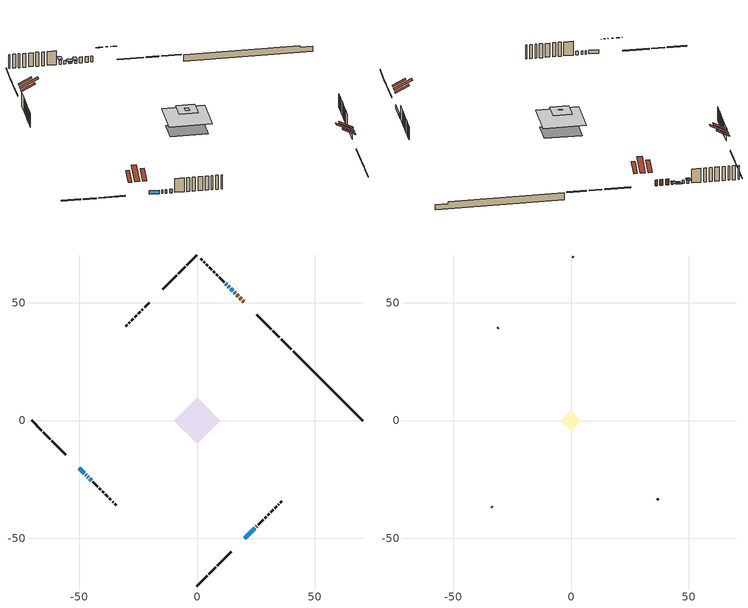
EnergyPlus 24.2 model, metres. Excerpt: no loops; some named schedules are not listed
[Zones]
conditioned space
 floor adiabatic (AdiabaticFloorConstruction): -9.79,0 0,9.79 9.79,0 0,-9.79 z3.83
 floor foundation (Slab1 construction): -7.38,1.36 -1.36,7.38 7.38,-1.36 1.36,-7.38 z-1
 wall outside (RimJoist1 construction): 0,-70.33 4.43,-65.9 / -70.33,0 -65.9,-4.43 / 0,70.33 -4.43,65.9 / 40.14,30.18 35.71,34.61 z1.39:1.69
 wall outside (RimJoist2 construction): 5.09,-65.24 7.97,-62.36 / -65.24,-5.09 -62.36,-7.97 / -5.09,65.24 -7.97,62.36 / 35.06,35.27 32.17,38.16 z1.39:1.69
 wall outside (RimJoist3 construction): 8.63,-61.7 14.66,-55.67 / -61.7,-8.63 -55.67,-14.66 / -8.63,61.7 -14.66,55.67 / 31.51,38.81 25.49,44.84 z1.39:1.69
 wall outside (AdiabaticWallConstruction 1): 19.93,50.39 19.47,50.86 / 18.81,51.51 18.15,52.17 / 17.5,52.83 16.84,53.49 z1.39:3.42
 wall outside (AdiabaticWallConstruction): 16.18,54.15 15.75,54.58 z1.39:2.31; 15.09,55.23 14.38,55.94 z1.39:1.89; 20.21,-50.12 24.63,-45.7 / -50.12,-20.21 -47.91,-22.42 / -47.25,-23.07 -47.11,-23.22 / -46.45,-23.87 -46.16,-24.17 / 25.28,-45.05 25.43,-44.9 / 13.73,56.6 13.29,57.03 / -45.51,-24.82 -44.92,-25.4 z1.39:2.61; 12.64,57.69 12.21,58.12 z1.39:2.92
 wall outside (Wall1 construction): 26.08,-44.24 28.18,-42.15 / -44.27,-26.06 -42.18,-28.15 / -20.21,50.12 -22.3,48.03 / 11.55,58.78 9.46,60.87 z1.39:6.27
 wall outside (Wall2 construction): 28.83,-41.49 29.43,-40.9 / -41.52,-28.81 -40.92,-29.41 / -22.96,47.37 -23.56,46.77 / 8.8,61.53 8.2,62.13 z1.39:6.27
 wall outside (Wall3 construction): 30.09,-40.24 30.76,-39.57 / -40.26,-30.06 -39.59,-30.73 / -24.21,46.11 -24.88,45.44 / 7.54,62.78 6.88,63.45 z1.39:6.27
 wall outside (Wall4 construction): 31.41,-38.91 32.41,-37.92 / -38.94,-31.39 -37.95,-32.38 / -25.54,44.79 -26.53,43.8 / 6.22,64.11 5.23,65.1 z1.39:6.27
 wall outside (Wall5 construction): 33.06,-37.26 33.79,-36.54 / -37.29,-33.04 -36.56,-33.76 / -27.19,43.14 -27.91,42.41 / 4.57,65.76 3.84,66.48 z1.39:6.27
 wall outside (Wall6 construction): 34.45,-35.88 34.78,-35.55 / -35.91,-34.42 -35.57,-34.76 / -28.57,41.76 -28.91,41.42 / 3.19,67.14 2.85,67.48 z1.39:6.27
 wall outside (Wall7 construction): 35.44,-34.89 36.06,-34.27 / -34.91,-35.41 -34.29,-36.04 / -29.56,40.77 -30.19,40.14 / 2.2,68.13 1.57,68.76 z1.39:6.27
 wall foundation (FoundationWall1 construction): 40.8,29.53,-1 40.8,29.53,1.39 67.37,2.95,1.39 67.37,2.95,0.76 70.33,0,0.76 70.33,0,-1
 window (WindowConstruction 7): 16.18,54.15 15.75,54.58 z1.39:2.3
 window (WindowConstruction 3): 15.09,55.23 14.39,55.94 z1.39:1.89
 window (WindowConstruction 4): 20.21,-50.12 24.63,-45.7 z1.39:2.61
 window (WindowConstruction 5): -50.12,-20.21 -47.91,-22.42 z1.39:2.61
 window (WindowConstruction 6): -47.25,-23.07 -47.11,-23.22 z1.39:2.61
 window (WindowConstruction 8): -46.45,-23.88 -46.16,-24.17 z1.39:2.61
 window (WindowConstruction 9): 25.28,-45.05 25.43,-44.9 z1.39:2.61
 window (WindowConstruction): 13.73,56.6 13.29,57.03 z1.39:2.61
 window (WindowConstruction 1): -45.5,-24.82 -44.93,-25.4 z1.39:2.61
 window (WindowConstruction 2): 12.64,57.69 12.21,58.12 z1.39:2.91
 door (Door): 19.93,50.39 19.47,50.86 z1.39:3.42
 door (Door 1): 18.81,51.52 18.15,52.17 z1.39:3.42
 door (Door 2): 17.5,52.83 16.84,53.49 z1.39:3.42
 ceiling adiabatic (AdiabaticFloorConstruction): 0,-9.79 9.79,0 0,9.79 -9.79,0 z3.83
 roof outside (Roof1 construction): 16.16,-54.17,6.27 13.13,-51.14,8.41 12.29,-51.99,8.41 15.32,-55.01,6.27; -54.17,-16.16,6.27 -51.14,-13.13,8.41 -51.99,-12.29,8.41 -55.01,-15.32,6.27; -16.16,54.17,6.27 -13.13,51.14,8.41 -12.29,51.99,8.41 -15.32,55.01,6.27; 23.98,46.35,6.27 20.96,43.32,8.41 21.8,42.47,8.41 24.83,45.5,6.27
 roof outside (Roof3 construction): 19.55,-50.78,6.27 16.35,-47.58,8.53 15.46,-48.47,8.53 18.66,-51.67,6.27; -50.78,-19.55,6.27 -47.58,-16.35,8.53 -48.47,-15.46,8.53 -51.67,-18.66,6.27; -19.55,50.78,6.27 -16.35,47.58,8.53 -15.46,48.47,8.53 -18.66,51.67,6.27; 20.59,49.74,6.27 17.39,46.54,8.53 18.29,45.64,8.53 21.49,48.84,6.27
attic - vented
 floor to conditioned space (Floor1 construction Reversed): -1.05,0 0,1.05 1.05,0 0,-1.05 z6.27
 floor to conditioned space (Floor2 construction Reversed): -4.35,0 0,4.35 4.35,0 0,-4.35 z6.27
 wall outside (Wall8 construction): 36.72,-33.61 36.98,-33.35 / -33.63,-36.69 -33.38,-36.95 / -30.84,39.48 -31.1,39.23 / 0.91,69.41 0.66,69.67 z1.39:6.27
 roof outside (Roof2 construction): 18,-52.33,6.27 13.77,-48.09,9.26 12.59,-49.28,9.26 16.82,-53.51,6.27; -52.33,-18,6.27 -48.09,-13.77,9.26 -49.28,-12.59,9.26 -53.51,-16.82,6.27; -18,52.33,6.27 -13.77,48.09,9.26 -12.59,49.28,9.26 -16.82,53.51,6.27; 22.14,48.19,6.27 17.91,43.95,9.26 19.09,42.77,9.26 23.33,47,6.27
shading: 15.54,54.79 16.39,53.94 17.69,55.23 16.83,56.08 z2.6; 14.17,56.15 15.3,55.02 16.6,56.32 15.47,57.45 z2.19; 11.99,58.33 12.85,57.48 14.14,58.77 13.29,59.63 z3.21
[Building]
Building 1: Terrain=Suburbs
[Site:Location]
St Jovite_QC: Latitude {deg}=46.08; Longitude {deg}=-74.56; Time Zone {hr}=-5; Elevation {m}=239; Keep Site Location Information=Yes
[Site:GroundTemperature:Shallow]
-1.01822, -3.33344, -3.51885, -2.42016, 1.99046, 6.38054, 10.1865, 12.5975, 12.8023, 10.8414, 7.13247, 2.87707
[Site:WaterMainsTemperature]
Calculation Method=Schedule; Temperature Schedule=mains temperature schedule
[Material] Roughness=Rough; Thermal Absorptance=0.9
Name | Thickness {m} | Conductivity {W/m-K} | Density {kg/m3} | Specific Heat {J/kg-K} | Solar Absorptance | Visible Absorptance
asphalt or fiberglass shingles | 0.00635 | 0.162714 | 1121.4 | 1465.45 | 0.84 | 0.84
ceiling loosefill ins | 0.254 | 0.0480833 | 16.02 | 1046.75 | 0.7 | 0.7
ceiling stud and cavity | 0.1397 | 0.22603 | 65.682 | 1177.47 | 0.7 | 0.7
ceiling stud and cavity 1 | 0.1397 | 0.122434 | 65.682 | 1177.47 | 0.7 | 0.7
concrete 4.0 in. | 0.1016 | 1.803125 | 2242.8 | 837.4 | 0.7 | 0.7
concrete 8.0 in. | 0.2032 | 1.803125 | 2242.8 | 837.4 | 0.7 | 0.7
door material | 0.04445 | 0.053851 | 512.64 | 1214.23 | 0.7 | 0.7
exterior vertical ins | 0.0136726 | 0.029427 | 32.04 | 1214.23 | 0.7 | 0.7
floor covering | 0.0127 | 0.0433444 | 54.468 | 1339.84 | 0.6 | 0.6
floor rigid ins; wall rigid ins 1 | 0.512978 | 0.029427 | 32.04 | 1214.23 | 0.7 | 0.7
floor stud and cavity | 0.1397 | 1.75129 | 37.0049 | 1207.88 | 0.7 | 0.7
furniture material conditioned space 1 | 0.1524 | 0.115458 | 640.8 | 1214.23 | 0.6 | 0.6
gypsum board | 0.0127 | 0.160291 | 801 | 837.4 | 0.6 | 0.6
gypsum board 1 | 0.0127 | 0.160291 | 801 | 837.4 | 0.7 | 0.7
osb sheathing 0.5 in. | 0.0127 | 0.115458 | 512.64 | 1214.23 | 0.7 | 0.7
osb sheathing 0.75 in. | 0.01905 | 0.115458 | 512.64 | 1214.23 | 0.7 | 0.7
osb sheathing 2.0 in. | 0.0508 | 0.115458 | 512.64 | 1214.23 | 0.7 | 0.7
rim joist rigid ins; wall rigid ins | 0.051816 | 0.029427 | 32.04 | 1214.23 | 0.7 | 0.7
rim joist rigid ins 1; roof rigid ins | 0.103632 | 0.029427 | 32.04 | 1214.23 | 0.7 | 0.7
rim joist stud and cavity | 0.0508 | 0.0380316 | 125.044 | 1163.47 | 0.6 | 0.6
rim joist stud and cavity 1 | 0.0508 | 0.0707837 | 125.044 | 1163.47 | 0.6 | 0.6
roof stud and cavity | 0.2032 | 0.328661 | 78.34581 | 1123.46 | 0.7 | 0.7
roof stud and cavity 1 | 0.2032 | 0.465095 | 78.34581 | 1123.46 | 0.7 | 0.7
wall stud and cavity | 0.1397 | 0.18451 | 139.0536 | 1170.24 | 0.7 | 0.7
wall stud and cavity 1 | 0.1397 | 0.198846 | 139.0536 | 1170.24 | 0.7 | 0.7
wall stud and cavity 2 | 0.1397 | 0.0870893 | 139.0536 | 1170.24 | 0.7 | 0.7
wall stud and cavity 3 | 0.1397 | 0.217369 | 139.0536 | 1170.24 | 0.7 | 0.7
wall stud and cavity 4 | 0.1397 | 0.212707 | 139.0536 | 1170.24 | 0.7 | 0.7
wall stud and cavity 5 | 0.1397 | 0.258437 | 139.0536 | 1170.24 | 0.7 | 0.7
wall stud and cavity 6 | 0.1397 | 0.0918269 | 139.0536 | 1170.24 | 0.7 | 0.7
wall stud and cavity 7 | 0.0889 | 6.1454 | 50.32683 | 1063.81 | 0.6 | 0.6
wall stud and cavity 8 | 0.0889 | 0.380278 | 52.3479 | 1209.89 | 0.7 | 0.7
wall stud and cavity 9 | 0.0889 | 0.391764 | 83.0341 | 1211.67 | 0.7 | 0.7
wood siding | 0.0254 | 0.102417 | 544.68 | 1172.36 | 0 | 0
wood siding 1 | 0.00254 | 0.102417 | 544.68 | 1172.36 | 0 | 0
wood siding 2; wood siding 3; wood siding 4 | 0.0254 | 0.102417 | 544.68 | 1172.36 | 0.7 | 0.7
[WindowMaterial:SimpleGlazingSystem]
Name | U-Factor {W/m2-K} | Solar Heat Gain Coefficient
WindowMaterial | 3.03546 | 0.41
WindowMaterial 1 | 4.0064 | 0.67
WindowMaterial 2 | 2.92644 | 0.64
WindowMaterial 3 | 3.026374 | 0.54
WindowMaterial 4 | 4.20853 | 0.66
WindowMaterial 5 | 3.09508 | 0.34
[Construction]
AdiabaticFloorConstruction: floor stud and cavity, floor rigid ins, osb sheathing 0.75 in., floor covering
AdiabaticWallConstruction: wood siding 3, wall rigid ins 1, wall stud and cavity 8, gypsum board
AdiabaticWallConstruction 1: wood siding 4, wall rigid ins 1, wall stud and cavity 8, gypsum board
Door; Door 1; Door 2: door material
Floor1 construction Reversed: gypsum board, ceiling stud and cavity, ceiling loosefill ins
Floor2 construction Reversed: gypsum board, ceiling stud and cavity 1, ceiling loosefill ins
FoundationWall1 construction: concrete 8.0 in., gypsum board 1
furniture construction conditioned space 1: furniture material conditioned space 1
PartitionWallConstruction: gypsum board, wall stud and cavity 9, gypsum board
RimJoist1 construction; RimJoist3 construction: wood siding 2, rim joist rigid ins, osb sheathing 2.0 in., rim joist stud and cavity
RimJoist2 construction: wood siding 2, rim joist rigid ins 1, osb sheathing 2.0 in., rim joist stud and cavity 1
Roof1 construction: asphalt or fiberglass shingles, roof rigid ins, osb sheathing 0.75 in., roof stud and cavity, gypsum board
Roof2 construction: asphalt or fiberglass shingles
Roof3 construction: asphalt or fiberglass shingles, roof rigid ins, osb sheathing 0.75 in., roof stud and cavity 1, gypsum board
Slab1 construction: concrete 4.0 in.
Wall1 construction: wood siding, wall rigid ins, osb sheathing 0.5 in., wall stud and cavity, gypsum board
Wall2 construction: wood siding, wall rigid ins, osb sheathing 0.5 in., wall stud and cavity 1, gypsum board
Wall3 construction: wood siding, wall rigid ins, osb sheathing 0.5 in., wall stud and cavity 2, gypsum board
Wall4 construction: wood siding, wall rigid ins, osb sheathing 0.5 in., wall stud and cavity 3, gypsum board
Wall5 construction: wood siding, wall rigid ins, osb sheathing 0.5 in., wall stud and cavity 4, gypsum board
Wall6 construction: wood siding, wall rigid ins, osb sheathing 0.5 in., wall stud and cavity 5, gypsum board
Wall7 construction: wood siding, wall rigid ins, osb sheathing 0.5 in., wall stud and cavity 6, gypsum board
Wall8 construction: wood siding 1, wall stud and cavity 7
WindowConstruction; WindowConstruction 1; WindowConstruction 3: WindowMaterial
WindowConstruction 2: WindowMaterial 1
WindowConstruction 4; WindowConstruction 5: WindowMaterial 2
WindowConstruction 6: WindowMaterial 3
WindowConstruction 7: WindowMaterial 4
WindowConstruction 8; WindowConstruction 9: WindowMaterial 5
[Zone] Multiplier=1; Part of Total Floor Area=Yes
Name | Volume {m3}
attic - vented | 18.8986
conditioned space | 742.4
[Space]
Name | Zone | Volume {m3}
attic - vented 1 | attic - vented | 18.8986
conditioned space 1 | conditioned space | 742.4
[ZoneInfiltration:EffectiveLeakageArea]
infil attic - vented 1: Zone or Space=attic - vented 1; Schedule=Always On Discrete; Effective Air Leakage Area {cm2}=1814.04; Stack Coefficient=0.000547248; Wind Coefficient=1.58056e-05
[ZoneMixing]
whole house fan mix: Zone or Space=attic - vented; Schedule=Always On Continuous; Design Flow Rate Calculation Method=Flow/Zone; Design Flow Rate {m3/s}=0; Source Zone or Space=conditioned space
[SurfaceProperty:ExposedFoundationPerimeter]
Slab1: Exposed Perimeter Calculation Method=TotalExposedPerimeter; Total Exposed Perimeter {m}=41.758
[InternalMass] Zone or ZoneList=conditioned space; Space or SpaceList=conditioned space 1
Name | Construction | Surface Area {m2}
furniture mass conditioned space 1 | furniture construction conditioned space 1 | 118.8
partition wall mass | PartitionWallConstruction | 297
[Lights]
interior lighting: Zone or ZoneList or Space or SpaceList=conditioned space 1; Schedule=interior lighting schedule; Design Level Calculation Method=LightingLevel; Lighting Level {W}=343.2; Return Air Fraction=0; Fraction Radiant=0.6; Fraction Visible=0.2; Fraction Replaceable=1
[People]
occupants: Zone or ZoneList or Space or SpaceList=conditioned space 1; Number of People Schedule=occupants schedule; Number of People Calculation Method=People; Number of People=3; Fraction Radiant=0.314171; Sensible Heat Fraction=0.56303; Activity Level Schedule=occupants activity schedule; Carbon Dioxide Generation Rate {m3/s-W}=0; Enable ASHRAE 55 Comfort Warnings=No; Mean Radiant Temperature Calculation Type=EnclosureAveraged
[ElectricEquipment] Zone or ZoneList or Space or SpaceList=conditioned space 1; Design Level Calculation Method=EquipmentLevel
Name | Schedule | Design Level {W} | Fraction Latent | Fraction Radiant | Fraction Lost
clothes dryer | clothes dryer schedule | 140.772 | 0.015 | 0.081 | 0.85
clothes washer | clothes washer schedule | 32.1985 | 0.03 | 0.162 | 0.7
cooking range | cooking range schedule | 215.147 | 0.08 | 0.432 | 0.2
dishwasher | dishwasher schedule | 66.8632 | 0.3 | 0.18 | 0.4
fridge | fridge schedule | 72.9452 | 0 | 0.6 | 0
mech vent house fan | mech vent house fan schedule | 310 | 0 | 0 | 1
mech vent house fan cfis | mech vent house fan cfis schedule | 0 | 0 | 0 | 0
misc plug loads | misc plug loads schedule | 494.7 | 0.045 | 0.513 | 0.1
whole house fan | Always On Discrete | 0 | 0 | 0 | 1
[OtherEquipment] Zone or ZoneList or Space or SpaceList=conditioned space 1; Design Level Calculation Method=EquipmentLevel
Name | Fuel Type | Schedule | Design Level {W} | Fraction Latent | Fraction Radiant | Fraction Lost
clothes dryer 1 | Electricity | clothes dryer schedule | 0 | 0.015 | 0.081 | 0.85
cooking range 1 | Electricity | cooking range schedule | 0 | 0.08 | 0.432 | 0.2
general water use latent | None | general water use schedule | 62.594 | 1 | 0 | 0
general water use sensible | None | general water use schedule | -61.6891 | 0 | 0.6 | 0
mech vent house fan latent load | None | Always On Discrete | 0 | 1 | 0 | 0
mech vent house fan sensible load | None | Always On Discrete | 0 | 0 | 0 | 0
water heater energy adjustment1 | Electricity | Always On Discrete | 0.01 | 0 | 0 | 1
[ZoneInfiltration:DesignFlowRate] Zone or ZoneList or Space or SpaceList=conditioned space 1; Schedule=Always On Discrete; Design Flow Rate Calculation Method=Flow/Zone; Design Flow Rate {m3/s}=0
infil flow; natural vent flow; whole house fan flow
[Foundation:Kiva]
Foundation Kiva 1: Initial Indoor Air Temperature {C}=21; Wall Height Above Grade {m}=1.39001; Wall Depth Below Slab {m}=0.2032; Custom Block Material Name 1=exterior vertical ins; Custom Block Depth 1 {m}=2.39; Custom Block X Position 1 {m}=0.2159; Custom Block Z Position 1 {m}=0
[Foundation:Kiva:Settings]
Soil Conductivity {W/m-K}=0.849921; Soil Density {kg/m3}=1842.3; Soil Specific Heat {J/kg-K}=418.7; Ground Solar Absorptivity=0.9; Ground Thermal Absorptivity=0.9; Ground Surface Roughness {m}=0.03; Far-Field Width {m}=40; Deep-Ground Boundary Condition=ZeroFlux; Deep-Ground Depth {m}=40; Minimum Cell Dimension {m}=0.2; Maximum Cell Growth Coefficient=3; Simulation Timestep=Timestep
[Exterior:Lights]
exterior lighting: Schedule=exterior lighting schedule; Design Level {W}=75.6
[Schedule:Constant]
Name | Hourly Value
Always On Continuous; mech vent house fan schedule; mech vent house fan cfis schedule; Always On Discrete | 1
occupants activity schedule | 117.228
fridge schedule | 0
[Schedule:Week:Daily]
interior lighting schedule Week Rule - Jan1-Jan27: interior lighting schedule day, interior lighting schedule day, interior lighting schedule day, interior lighting schedule day, interior lighting schedule day, interior lighting schedule day, interior lighting schedule day, interior lighting schedule default day, interior lighting schedule default day, interior lighting schedule default day, interior lighting schedule default day, interior lighting schedule default day
interior lighting schedule Week Rule - Jan28-Feb3: interior lighting schedule day, interior lighting schedule day, interior lighting schedule day, interior lighting schedule day, interior lighting schedule day 1, interior lighting schedule day 1, interior lighting schedule day 1, interior lighting schedule default day, interior lighting schedule default day, interior lighting schedule default day, interior lighting schedule default day, interior lighting schedule default day
interior lighting schedule Week Rule - Feb4-Feb24: interior lighting schedule day 1, interior lighting schedule day 1, interior lighting schedule day 1, interior lighting schedule day 1, interior lighting schedule day 1, interior lighting schedule day 1, interior lighting schedule day 1, interior lighting schedule default day, interior lighting schedule default day, interior lighting schedule default day, interior lighting schedule default day, interior lighting schedule default day
interior lighting schedule Week Rule - Feb25-Mar3: interior lighting schedule day 1, interior lighting schedule day 1, interior lighting schedule day 1, interior lighting schedule day 1, interior lighting schedule day 2, interior lighting schedule day 2, interior lighting schedule day 2, interior lighting schedule default day, interior lighting schedule default day, interior lighting schedule default day, interior lighting schedule default day, interior lighting schedule default day
interior lighting schedule Week Rule - Mar4-Mar31: interior lighting schedule day 2, interior lighting schedule day 2, interior lighting schedule day 2, interior lighting schedule day 2, interior lighting schedule day 2, interior lighting schedule day 2, interior lighting schedule day 2, interior lighting schedule default day, interior lighting schedule default day, interior lighting schedule default day, interior lighting schedule default day, interior lighting schedule default day
interior lighting schedule Week Rule - Apr1-Apr28: interior lighting schedule day 3, interior lighting schedule day 3, interior lighting schedule day 3, interior lighting schedule day 3, interior lighting schedule day 3, interior lighting schedule day 3, interior lighting schedule day 3, interior lighting schedule default day, interior lighting schedule default day, interior lighting schedule default day, interior lighting schedule default day, interior lighting schedule default day
interior lighting schedule Week Rule - Apr29-May5: interior lighting schedule day 3, interior lighting schedule day 3, interior lighting schedule day 4, interior lighting schedule day 4, interior lighting schedule day 4, interior lighting schedule day 4, interior lighting schedule day 4, interior lighting schedule default day, interior lighting schedule default day, interior lighting schedule default day, interior lighting schedule default day, interior lighting schedule default day
interior lighting schedule Week Rule - May6-May26: interior lighting schedule day 4, interior lighting schedule day 4, interior lighting schedule day 4, interior lighting schedule day 4, interior lighting schedule day 4, interior lighting schedule day 4, interior lighting schedule day 4, interior lighting schedule default day, interior lighting schedule default day, interior lighting schedule default day, interior lighting schedule default day, interior lighting schedule default day
interior lighting schedule Week Rule - May27-Jun2: interior lighting schedule day 4, interior lighting schedule day 4, interior lighting schedule day 4, interior lighting schedule day 4, interior lighting schedule day 4, interior lighting schedule day 5, interior lighting schedule day 5, interior lighting schedule default day, interior lighting schedule default day, interior lighting schedule default day, interior lighting schedule default day, interior lighting schedule default day
interior lighting schedule Week Rule - Jun3-Jun30: interior lighting schedule day 5, interior lighting schedule day 5, interior lighting schedule day 5, interior lighting schedule day 5, interior lighting schedule day 5, interior lighting schedule day 5, interior lighting schedule day 5, interior lighting schedule default day, interior lighting schedule default day, interior lighting schedule default day, interior lighting schedule default day, interior lighting schedule default day
interior lighting schedule Week Rule - Jul1-Jul28: interior lighting schedule day 6, interior lighting schedule day 6, interior lighting schedule day 6, interior lighting schedule day 6, interior lighting schedule day 6, interior lighting schedule day 6, interior lighting schedule day 6, interior lighting schedule default day, interior lighting schedule default day, interior lighting schedule default day, interior lighting schedule default day, interior lighting schedule default day
interior lighting schedule Week Rule - Jul29-Aug4: interior lighting schedule day 6, interior lighting schedule day 6, interior lighting schedule day 6, interior lighting schedule day 7, interior lighting schedule day 7, interior lighting schedule day 7, interior lighting schedule day 7, interior lighting schedule default day, interior lighting schedule default day, interior lighting schedule default day, interior lighting schedule default day, interior lighting schedule default day
interior lighting schedule Week Rule - Aug5-Aug25: interior lighting schedule day 7, interior lighting schedule day 7, interior lighting schedule day 7, interior lighting schedule day 7, interior lighting schedule day 7, interior lighting schedule day 7, interior lighting schedule day 7, interior lighting schedule default day, interior lighting schedule default day, interior lighting schedule default day, interior lighting schedule default day, interior lighting schedule default day
interior lighting schedule Week Rule - Aug26-Sep1: interior lighting schedule day 7, interior lighting schedule day 7, interior lighting schedule day 7, interior lighting schedule day 7, interior lighting schedule day 7, interior lighting schedule day 7, interior lighting schedule day 8, interior lighting schedule default day, interior lighting schedule default day, interior lighting schedule default day, interior lighting schedule default day, interior lighting schedule default day
interior lighting schedule Week Rule - Sep2-Sep29: interior lighting schedule day 8, interior lighting schedule day 8, interior lighting schedule day 8, interior lighting schedule day 8, interior lighting schedule day 8, interior lighting schedule day 8, interior lighting schedule day 8, interior lighting schedule default day, interior lighting schedule default day, interior lighting schedule default day, interior lighting schedule default day, interior lighting schedule default day
interior lighting schedule Week Rule - Sep30-Oct6: interior lighting schedule day 8, interior lighting schedule day 9, interior lighting schedule day 9, interior lighting schedule day 9, interior lighting schedule day 9, interior lighting schedule day 9, interior lighting schedule day 9, interior lighting schedule default day, interior lighting schedule default day, interior lighting schedule default day, interior lighting schedule default day, interior lighting schedule default day
interior lighting schedule Week Rule - Oct7-Oct27: interior lighting schedule day 9, interior lighting schedule day 9, interior lighting schedule day 9, interior lighting schedule day 9, interior lighting schedule day 9, interior lighting schedule day 9, interior lighting schedule day 9, interior lighting schedule default day, interior lighting schedule default day, interior lighting schedule default day, interior lighting schedule default day, interior lighting schedule default day
interior lighting schedule Week Rule - Oct28-Nov3: interior lighting schedule day 9, interior lighting schedule day 9, interior lighting schedule day 9, interior lighting schedule day 9, interior lighting schedule day 10, interior lighting schedule day 10, interior lighting schedule day 10, interior lighting schedule default day, interior lighting schedule default day, interior lighting schedule default day, interior lighting schedule default day, interior lighting schedule default day
interior lighting schedule Week Rule - Nov4-Nov24: interior lighting schedule day 10, interior lighting schedule day 10, interior lighting schedule day 10, interior lighting schedule day 10, interior lighting schedule day 10, interior lighting schedule day 10, interior lighting schedule day 10, interior lighting schedule default day, interior lighting schedule default day, interior lighting schedule default day, interior lighting schedule default day, interior lighting schedule default day
interior lighting schedule Week Rule - Nov25-Dec1: interior lighting schedule day 10, interior lighting schedule day 10, interior lighting schedule day 10, interior lighting schedule day 10, interior lighting schedule day 10, interior lighting schedule day 10, interior lighting schedule day 11, interior lighting schedule default day, interior lighting schedule default day, interior lighting schedule default day, interior lighting schedule default day, interior lighting schedule default day
interior lighting schedule Week Rule - Dec2-Dec31: interior lighting schedule day 11, interior lighting schedule day 11, interior lighting schedule day 11, interior lighting schedule day 11, interior lighting schedule day 11, interior lighting schedule day 11, interior lighting schedule day 11, interior lighting schedule default day, interior lighting schedule default day, interior lighting schedule default day, interior lighting schedule default day, interior lighting schedule default day
occupants schedule Week Rule - Jan1-Dec31: occupants schedule day, occupants schedule day, occupants schedule day, occupants schedule day, occupants schedule day, occupants schedule day, occupants schedule day, occupants schedule default day, occupants schedule default day, occupants schedule default day, occupants schedule default day, occupants schedule default day
clothes dryer schedule Week Rule - Jan1-Dec31: clothes dryer schedule day, clothes dryer schedule day, clothes dryer schedule day, clothes dryer schedule day, clothes dryer schedule day, clothes dryer schedule day, clothes dryer schedule day, clothes dryer schedule default day, clothes dryer schedule default day, clothes dryer schedule default day, clothes dryer schedule default day, clothes dryer schedule default day
clothes washer schedule Week Rule - Jan1-Dec31: clothes washer schedule day, clothes washer schedule day, clothes washer schedule day, clothes washer schedule day, clothes washer schedule day, clothes washer schedule day, clothes washer schedule day, clothes washer schedule default day, clothes washer schedule default day, clothes washer schedule default day, clothes washer schedule default day, clothes washer schedule default day
cooking range schedule Week Rule - Jan1-Dec31: cooking range schedule day, cooking range schedule day, cooking range schedule day, cooking range schedule day, cooking range schedule day, cooking range schedule day, cooking range schedule day, cooking range schedule default day, cooking range schedule default day, cooking range schedule default day, cooking range schedule default day, cooking range schedule default day
dishwasher schedule Week Rule - Jan1-Dec31: dishwasher schedule day, dishwasher schedule day, dishwasher schedule day, dishwasher schedule day, dishwasher schedule day, dishwasher schedule day, dishwasher schedule day, dishwasher schedule default day, dishwasher schedule default day, dishwasher schedule default day, dishwasher schedule default day, dishwasher schedule default day
misc plug loads schedule Week Rule - Jan1-Dec31: misc plug loads schedule day, misc plug loads schedule day, misc plug loads schedule day, misc plug loads schedule day, misc plug loads schedule day, misc plug loads schedule day, misc plug loads schedule day, misc plug loads schedule default day, misc plug loads schedule default day, misc plug loads schedule default day, misc plug loads schedule default day, misc plug loads schedule default day
general water use schedule Week Rule - Jan1-Dec31: general water use schedule day, general water use schedule day, general water use schedule day, general water use schedule day, general water use schedule day, general water use schedule day, general water use schedule day, general water use schedule default day, general water use schedule default day, general water use schedule default day, general water use schedule default day, general water use schedule default day
exterior lighting schedule Week Rule - Jan1-Jan27: exterior lighting schedule day, exterior lighting schedule day, exterior lighting schedule day, exterior lighting schedule day, exterior lighting schedule day, exterior lighting schedule day, exterior lighting schedule day, exterior lighting schedule default day, exterior lighting schedule default day, exterior lighting schedule default day, exterior lighting schedule default day, exterior lighting schedule default day
exterior lighting schedule Week Rule - Jan28-Feb3: exterior lighting schedule day, exterior lighting schedule day, exterior lighting schedule day, exterior lighting schedule day, exterior lighting schedule day 1, exterior lighting schedule day 1, exterior lighting schedule day 1, exterior lighting schedule default day, exterior lighting schedule default day, exterior lighting schedule default day, exterior lighting schedule default day, exterior lighting schedule default day
exterior lighting schedule Week Rule - Feb4-Feb24: exterior lighting schedule day 1, exterior lighting schedule day 1, exterior lighting schedule day 1, exterior lighting schedule day 1, exterior lighting schedule day 1, exterior lighting schedule day 1, exterior lighting schedule day 1, exterior lighting schedule default day, exterior lighting schedule default day, exterior lighting schedule default day, exterior lighting schedule default day, exterior lighting schedule default day
exterior lighting schedule Week Rule - Feb25-Mar3: exterior lighting schedule day 1, exterior lighting schedule day 1, exterior lighting schedule day 1, exterior lighting schedule day 1, exterior lighting schedule day 2, exterior lighting schedule day 2, exterior lighting schedule day 2, exterior lighting schedule default day, exterior lighting schedule default day, exterior lighting schedule default day, exterior lighting schedule default day, exterior lighting schedule default day
exterior lighting schedule Week Rule - Mar4-Mar31: exterior lighting schedule day 2, exterior lighting schedule day 2, exterior lighting schedule day 2, exterior lighting schedule day 2, exterior lighting schedule day 2, exterior lighting schedule day 2, exterior lighting schedule day 2, exterior lighting schedule default day, exterior lighting schedule default day, exterior lighting schedule default day, exterior lighting schedule default day, exterior lighting schedule default day
exterior lighting schedule Week Rule - Apr1-Apr28: exterior lighting schedule day 3, exterior lighting schedule day 3, exterior lighting schedule day 3, exterior lighting schedule day 3, exterior lighting schedule day 3, exterior lighting schedule day 3, exterior lighting schedule day 3, exterior lighting schedule default day, exterior lighting schedule default day, exterior lighting schedule default day, exterior lighting schedule default day, exterior lighting schedule default day
exterior lighting schedule Week Rule - Apr29-May5: exterior lighting schedule day 3, exterior lighting schedule day 3, exterior lighting schedule day 4, exterior lighting schedule day 4, exterior lighting schedule day 4, exterior lighting schedule day 4, exterior lighting schedule day 4, exterior lighting schedule default day, exterior lighting schedule default day, exterior lighting schedule default day, exterior lighting schedule default day, exterior lighting schedule default day
exterior lighting schedule Week Rule - May6-May26: exterior lighting schedule day 4, exterior lighting schedule day 4, exterior lighting schedule day 4, exterior lighting schedule day 4, exterior lighting schedule day 4, exterior lighting schedule day 4, exterior lighting schedule day 4, exterior lighting schedule default day, exterior lighting schedule default day, exterior lighting schedule default day, exterior lighting schedule default day, exterior lighting schedule default day
exterior lighting schedule Week Rule - May27-Jun2: exterior lighting schedule day 4, exterior lighting schedule day 4, exterior lighting schedule day 4, exterior lighting schedule day 4, exterior lighting schedule day 4, exterior lighting schedule day 5, exterior lighting schedule day 5, exterior lighting schedule default day, exterior lighting schedule default day, exterior lighting schedule default day, exterior lighting schedule default day, exterior lighting schedule default day
exterior lighting schedule Week Rule - Jun3-Jun30: exterior lighting schedule day 5, exterior lighting schedule day 5, exterior lighting schedule day 5, exterior lighting schedule day 5, exterior lighting schedule day 5, exterior lighting schedule day 5, exterior lighting schedule day 5, exterior lighting schedule default day, exterior lighting schedule default day, exterior lighting schedule default day, exterior lighting schedule default day, exterior lighting schedule default day
exterior lighting schedule Week Rule - Jul1-Jul28: exterior lighting schedule day 6, exterior lighting schedule day 6, exterior lighting schedule day 6, exterior lighting schedule day 6, exterior lighting schedule day 6, exterior lighting schedule day 6, exterior lighting schedule day 6, exterior lighting schedule default day, exterior lighting schedule default day, exterior lighting schedule default day, exterior lighting schedule default day, exterior lighting schedule default day
exterior lighting schedule Week Rule - Jul29-Aug4: exterior lighting schedule day 6, exterior lighting schedule day 6, exterior lighting schedule day 6, exterior lighting schedule day 7, exterior lighting schedule day 7, exterior lighting schedule day 7, exterior lighting schedule day 7, exterior lighting schedule default day, exterior lighting schedule default day, exterior lighting schedule default day, exterior lighting schedule default day, exterior lighting schedule default day
exterior lighting schedule Week Rule - Aug5-Aug25: exterior lighting schedule day 7, exterior lighting schedule day 7, exterior lighting schedule day 7, exterior lighting schedule day 7, exterior lighting schedule day 7, exterior lighting schedule day 7, exterior lighting schedule day 7, exterior lighting schedule default day, exterior lighting schedule default day, exterior lighting schedule default day, exterior lighting schedule default day, exterior lighting schedule default day
[Schedule:Year]
interior lighting schedule: interior lighting schedule Week Rule - Jan1-Jan27, 1, 1, 1, 27, interior lighting schedule Week Rule - Jan28-Feb3, 1, 28, 2, 3, interior lighting schedule Week Rule - Feb4-Feb24, 2, 4, 2, 24, interior lighting schedule Week Rule - Feb25-Mar3, 2, 25, 3, 3, interior lighting schedule Week Rule - Mar4-Mar31, 3, 4, 3, 31, interior lighting schedule Week Rule - Apr1-Apr28, 4, 1, 4, 28, interior lighting schedule Week Rule - Apr29-May5, 4, 29, 5, 5, interior lighting schedule Week Rule - May6-May26, 5, 6, 5, 26, interior lighting schedule Week Rule - May27-Jun2, 5, 27, 6, 2, interior lighting schedule Week Rule - Jun3-Jun30, 6, 3, 6, 30, interior lighting schedule Week Rule - Jul1-Jul28, 7, 1, 7, 28, interior lighting schedule Week Rule - Jul29-Aug4, 7, 29, 8, 4, interior lighting schedule Week Rule - Aug5-Aug25, 8, 5, 8, 25, interior lighting schedule Week Rule - Aug26-Sep1, 8, 26, 9, 1, interior lighting schedule Week Rule - Sep2-Sep29, 9, 2, 9, 29, interior lighting schedule Week Rule - Sep30-Oct6, 9, 30, 10, 6, interior lighting schedule Week Rule - Oct7-Oct27, 10, 7, 10, 27, interior lighting schedule Week Rule - Oct28-Nov3, 10, 28, 11, 3, interior lighting schedule Week Rule - Nov4-Nov24, 11, 4, 11, 24, interior lighting schedule Week Rule - Nov25-Dec1, 11, 25, 12, 1, interior lighting schedule Week Rule - Dec2-Dec31, 12, 2, 12, 31
occupants schedule: occupants schedule Week Rule - Jan1-Dec31, 1, 1, 12, 31
clothes dryer schedule: clothes dryer schedule Week Rule - Jan1-Dec31, 1, 1, 12, 31
clothes washer schedule: clothes washer schedule Week Rule - Jan1-Dec31, 1, 1, 12, 31
cooking range schedule: cooking range schedule Week Rule - Jan1-Dec31, 1, 1, 12, 31
dishwasher schedule: dishwasher schedule Week Rule - Jan1-Dec31, 1, 1, 12, 31
misc plug loads schedule: misc plug loads schedule Week Rule - Jan1-Dec31, 1, 1, 12, 31
general water use schedule: general water use schedule Week Rule - Jan1-Dec31, 1, 1, 12, 31
exterior lighting schedule: exterior lighting schedule Week Rule - Jan1-Jan27, 1, 1, 1, 27, exterior lighting schedule Week Rule - Jan28-Feb3, 1, 28, 2, 3, exterior lighting schedule Week Rule - Feb4-Feb24, 2, 4, 2, 24, exterior lighting schedule Week Rule - Feb25-Mar3, 2, 25, 3, 3, exterior lighting schedule Week Rule - Mar4-Mar31, 3, 4, 3, 31, exterior lighting schedule Week Rule - Apr1-Apr28, 4, 1, 4, 28, exterior lighting schedule Week Rule - Apr29-May5, 4, 29, 5, 5, exterior lighting schedule Week Rule - May6-May26, 5, 6, 5, 26, exterior lighting schedule Week Rule - May27-Jun2, 5, 27, 6, 2, exterior lighting schedule Week Rule - Jun3-Jun30, 6, 3, 6, 30, exterior lighting schedule Week Rule - Jul1-Jul28, 7, 1, 7, 28, exterior lighting schedule Week Rule - Jul29-Aug4, 7, 29, 8, 4, exterior lighting schedule Week Rule - Aug5-Aug25, 8, 5, 8, 25, exterior lighting schedule Week Rule - Aug26-Sep1, 8, 26, 9, 1, exterior lighting schedule Week Rule - Sep2-Sep29, 9, 2, 9, 29, exterior lighting schedule Week Rule - Sep30-Oct6, 9, 30, 10, 6, exterior lighting schedule Week Rule - Oct7-Oct27, 10, 7, 10, 27, exterior lighting schedule Week Rule - Oct28-Nov3, 10, 28, 11, 3, exterior lighting schedule Week Rule - Nov4-Nov24, 11, 4, 11, 24, exterior lighting schedule Week Rule - Nov25-Dec1, 11, 25, 12, 1, exterior lighting schedule Week Rule - Dec2-Dec31, 12, 2, 12, 31
[Schedule:Compact]
mains temperature schedule: Through: 01/01, For: AllDays, Until: 24:00, 4.46778, Through: 01/02, For: AllDays, Until: 24:00, 4.39389, Through: 01/03, For: AllDays, Until: 24:00, 4.32111, Through: 01/04, For: AllDays, Until: 24:00, 4.24944, Through: 01/05, For: AllDays, Until: 24:00, 4.17889, Through: 01/06, For: AllDays, Until: 24:00, 4.10944, Through: 01/07, For: AllDays, Until: 24:00, 4.04111, Through: 01/08, For: AllDays, Until: 24:00, 3.97389, Through: 01/09, For: AllDays, Until: 24:00, 3.90778, Through: 01/10, For: AllDays, Until: 24:00, 3.84278, Through: 01/11, For: AllDays, Until: 24:00, 3.77889, Through: 01/12, For: AllDays, Until: 24:00, 3.71611, Through: 01/13, For: AllDays, Until: 24:00, 3.65444, Through: 01/14, For: AllDays, Until: 24:00, 3.59444, Through: 01/15, For: AllDays, Until: 24:00, 3.53556, Through: 01/16, For: AllDays, Until: 24:00, 3.47778, Through: 01/17, For: AllDays, Until: 24:00, 3.42111, Through: 01/18, For: AllDays, Until: 24:00, 3.36611, Through: 01/19, For: AllDays, Until: 24:00, 3.31222, Through: 01/20, For: AllDays, Until: 24:00, 3.26, Through: 01/21, For: AllDays, Until: 24:00, 3.20889, Through: 01/22, For: AllDays, Until: 24:00, 3.15889, Through: 01/23, For: AllDays, Until: 24:00, 3.11056, Through: 01/24, For: AllDays, Until: 24:00, 3.06389, Through: 01/25, For: AllDays, Until: 24:00, 3.01833, Through: 01/26, For: AllDays, Until: 24:00, 2.97389, Through: 01/27, For: AllDays, Until: 24:00, 2.93111, Through: 01/28, For: AllDays, Until: 24:00, 2.89, Through: 01/29, For: AllDays, Until: 24:00, 2.85, Through: 01/30, For: AllDays, Until: 24:00, 2.81167, Through: 01/31, For: AllDays, Until: 24:00, 2.775, Through: 02/01, For: AllDays, Until: 24:00, 2.73944, Through: 02/02, For: AllDays, Until: 24:00, 2.70556, Through: 02/03, For: AllDays, Until: 24:00, 2.67333, Through: 02/04, For: AllDays, Until: 24:00, 2.64222, Through: 02/05, For: AllDays, Until: 24:00, 2.61333, Through: 02/06, For: AllDays, Until: 24:00, 2.58556, Through: 02/07, For: AllDays, Until: 24:00, 2.55944, Through: 02/08, For: AllDays, Until: 24:00, 2.53444, Through: 02/09, For: AllDays, Until: 24:00, 2.51167, Through: 02/10, For: AllDays, Until: 24:00, 2.49, Through: 02/11, For: AllDays, Until: 24:00, 2.47, Through: 02/12, For: AllDays, Until: 24:00, 2.45167, Through: 02/13, For: AllDays, Until: 24:00, 2.435, Through: 02/14, For: AllDays, Until: 24:00, 2.41944, Through: 02/15, For: AllDays, Until: 24:00, 2.40611, Through: 02/16, For: AllDays, Until: 24:00, 2.39389, Through: 02/17, For: AllDays, Until: 24:00, 2.38389, Through: 02/18, For: AllDays, Until: 24:00, 2.375, Through: 02/19, For: AllDays, Until: 24:00, 2.36778, Through: 02/20, For: AllDays, Until: 24:00, 2.36222, Through: 02/21, For: AllDays, Until: 24:00, 2.35833, Through: 02/22, For: AllDays, Until: 24:00, 2.35611, Through: 02/23, For: AllDays, Until: 24:00, 2.355, Through: 02/24, For: AllDays, Until: 24:00, 2.35611, Through: 02/25, For: AllDays, Until: 24:00, 2.35889, Through: 02/26, For: AllDays, Until: 24:00, 2.36278, Through: 02/27, For: AllDays, Until: 24:00, 2.36833, Through: 02/28, For: AllDays, Until: 24:00, 2.37611, Through: 03/01, For: AllDays, Until: 24:00, 2.385, Through: 03/02, For: AllDays, Until: 24:00, 2.39556, Through: 03/03, For: AllDays, Until: 24:00, 2.40778, Through: 03/04, For: AllDays, Until: 24:00, 2.42167, Through: 03/05, For: AllDays, Until: 24:00, 2.43667, Through: 03/06, For: AllDays, Until: 24:00, 2.45389, Through: 03/07, For: AllDays, Until: 24:00, 2.47222, Through: 03/08, For: AllDays, Until: 24:00, 2.49278, Through: 03/09, For: AllDays, Until: 24:00, 2.51444, Through: 03/10, For: AllDays, Until: 24:00, 2.53778, Through: 03/11, For: AllDays, Until: 24:00, 2.56278, Through: 03/12, For: AllDays, Until: 24:00, 2.58889, Through: 03/13, For: AllDays, Until: 24:00, 2.61667, Through: 03/14, For: AllDays, Until: 24:00, 2.64667, Through: 03/15, For: AllDays, Until: 24:00, 2.67722, Through: 03/16, For: AllDays, Until: 24:00, 2.71, Through: 03/17, For: AllDays, Until: 24:00, 2.74389, Through: 03/18, For: AllDays, Until: 24:00, 2.77944, Through: 03/19, For: AllDays, Until: 24:00, 2.81667, Through: 03/20, For: AllDays, Until: 24:00, 2.855, Through: 03/21, For: AllDays, Until: 24:00, 2.895, Through: 03/22, For: AllDays, Until: 24:00, 2.93667, Through: 03/23, For: AllDays, Until: 24:00, 2.97944, Through: 03/24, For: AllDays, Until: 24:00, 3.02389, Through: 03/25, For: AllDays, Until: 24:00, 3.06944, Through: 03/26, For: AllDays, Until: 24:00, 3.11667, Through: 03/27, For: AllDays, Until: 24:00, 3.16556, Through: 03/28, For: AllDays, Until: 24:00, 3.21556, Through: 03/29, For: AllDays, Until: 24:00, 3.26667, Through: 03/30, For: AllDays, Until: 24:00, 3.31944, Through: 03/31, For: AllDays, Until: 24:00, 3.37333, Through: 04/01, For: AllDays, Until: 24:00, 3.42833, Through: 04/02, For: AllDays, Until: 24:00, 3.485, Through: 04/03, For: AllDays, Until: 24:00, 3.54278, Through: 04/04, For: AllDays, Until: 24:00, 3.60222, Through: 04/05, For: AllDays, Until: 24:00, 3.66222, Through: 04/06, For: AllDays, Until: 24:00, 3.72389, Through: 04/07, For: AllDays, Until: 24:00, 3.78667, Through: 04/08, For: AllDays, Until: 24:00, 3.85111, Through: 04/09, For: AllDays, Until: 24:00, 3.91611, Through: 04/10, For: AllDays, Until: 24:00, 3.98222, Through: 04/11, For: AllDays, Until: 24:00, 4.05, Through: 04/12, For: AllDays, Until: 24:00, 4.11833, Through: 04/13, For: AllDays, Until: 24:00, 4.18833, Through: 04/14, For: AllDays, Until: 24:00, 4.25889, Through: 04/15, For: AllDays, Until: 24:00, 4.33056, Through: 04/16, For: AllDays, Until: 24:00, 4.40333, Through: 04/17, For: AllDays, Until: 24:00, 4.47722, Through: 04/18, For: AllDays, Until: 24:00, 4.55222, Through: 04/19, For: AllDays, Until: 24:00, 4.62833, Through: 04/20, For: AllDays, Until: 24:00, 4.705, Through: 04/21, For: AllDays, Until: 24:00, 4.78222, Through: 04/22, For: AllDays, Until: 24:00, 4.86111, Through: 04/23, For: AllDays, Until: 24:00, 4.94056, Through: 04/24, For: AllDays, Until: 24:00, 5.02056, Through: 04/25, For: AllDays, Until: 24:00, 5.10167, Through: 04/26, For: AllDays, Until: 24:00, 5.18389, Through: 04/27, For: AllDays, Until: 24:00, 5.26667, Through: 04/28, For: AllDays, Until: 24:00, 5.35, Through: 04/29, For: AllDays, Until: 24:00, 5.43444, Through: 04/30, For: AllDays, Until: 24:00, 5.51889, Through: 05/01, For: AllDays, Until: 24:00, 5.60444, Through: 05/02, For: AllDays, Until: 24:00, 5.69111, Through: 05/03, For: AllDays, Until: 24:00, 5.77778, Through: 05/04, For: AllDays, Until: 24:00, 5.865, Through: 05/05, For: AllDays, Until: 24:00, 5.95333, Through: 05/06, For: AllDays, Until: 24:00, 6.04167, Through: 05/07, For: AllDays, Until: 24:00, 6.13111, Through: 05/08, For: AllDays, Until: 24:00, 6.22056, Through: 05/09, For: AllDays, Until: 24:00, 6.31056, Through: 05/10, For: AllDays, Until: 24:00, 6.40111, Through: 05/11, For: AllDays, Until: 24:00, 6.49222, Through: 05/12, For: AllDays, Until: 24:00, 6.58333, Through: 05/13, For: AllDays, Until: 24:00, 6.675, Through: 05/14, For: AllDays, Until: 24:00, 6.76722, Through: 05/15, For: AllDays, Until: 24:00, 6.85944, Through: 05/16, For: AllDays, Until: 24:00, 6.95222, Through: 05/17, For: AllDays, Until: 24:00, 7.045, Through: 05/18, For: AllDays, Until: 24:00, 7.13833, Through: 05/19, For: AllDays, Until: 24:00, 7.23111, Through: 05/20, For: AllDays, Until: 24:00, 7.325, Through: 05/21, For: AllDays, Until: 24:00, 7.41833, Through: 05/22, For: AllDays, Until: 24:00, 7.51222, Through: 05/23, For: AllDays, Until: 24:00, 7.60611, Through: 05/24, For: AllDays, Until: 24:00, 7.7, Through: 05/25, For: AllDays, Until: 24:00, 7.79389, Through: 05/26, For: AllDays, Until: 24:00, 7.88778, Through: 05/27, For: AllDays, Until: 24:00, 7.98167, Through: 05/28, For: AllDays, Until: 24:00, 8.07556, Through: 05/29, For: AllDays, Until: 24:00, 8.16944, Through: 05/30, For: AllDays, Until: 24:00, 8.26333, Through: 05/31, For: AllDays, Until: 24:00, 8.35667, Through: 06/01, For: AllDays, Until: 24:00, 8.45, Through: 06/02, For: AllDays, Until: 24:00, 8.54333, Through: 06/03, For: AllDays, Until: 24:00, 8.63611, Through: 06/04, For: AllDays, Until: 24:00, 8.72889, Through: 06/05, For: AllDays, Until: 24:00, 8.82167, Through: 06/06, For: AllDays, Until: 24:00, 8.91333, Through: 06/07, For: AllDays, Until: 24:00, 9.00556, Through: 06/08, For: AllDays, Until: 24:00, 9.09667, Through: 06/09, For: AllDays, Until: 24:00, 9.18778, Through: 06/10, For: AllDays, Until: 24:00, 9.27889, Through: 06/11, For: AllDays, Until: 24:00, 9.36889, Through: 06/12, For: AllDays, Until: 24:00, 9.45889, Through: 06/13, For: AllDays, Until: 24:00, 9.54833, Through: 06/14, For: AllDays, Until: 24:00, 9.63667, Through: 06/15, For: AllDays, Until: 24:00, 9.725, Through: 06/16, For: AllDays, Until: 24:00, 9.81278, Through: 06/17, For: AllDays, Until: 24:00, 9.9, Through: 06/18, For: AllDays, Until: 24:00, 9.98667, Through: 06/19, For: AllDays, Until: 24:00, 10.0722, Through: 06/20, For: AllDays, Until: 24:00, 10.1578, Through: 06/21, For: AllDays, Until: 24:00, 10.2422, Through: 06/22, For: AllDays, Until: 24:00, 10.3256, Through: 06/23, For: AllDays, Until: 24:00, 10.4089, Through: 06/24, For: AllDays, Until: 24:00, 10.4911, Through: 06/25, For: AllDays, Until: 24:00, 10.5728, Through: 06/26, For: AllDays, Until: 24:00, 10.6533, Through: 06/27, For: AllDays, Until: 24:00, 10.7328, Through: 06/28, For: AllDays, Until: 24:00, 10.8122, Through: 06/29, For: AllDays, Until: 24:00, 10.89, Through: 06/30, For: AllDays, Until: 24:00, 10.9672, Through: 07/01, For: AllDays, Until: 24:00, 11.0433, Through: 07/02, For: AllDays, Until: 24:00, 11.1183, Through: 07/03, For: AllDays, Until: 24:00, 11.1928, Through: 07/04, For: AllDays, Until: 24:00, 11.2661, Through: 07/05, For: AllDays, Until: 24:00, 11.3383, Through: 07/06, For: AllDays, Until: 24:00, 11.4094, Through: 07/07, For: AllDays, Until: 24:00, 11.48, Through: 07/08, For: AllDays, Until: 24:00, 11.5489, Through: 07/09, For: AllDays, Until: 24:00, 11.6167, Through: 07/10, For: AllDays, Until: 24:00, 11.6833, Through: 07/11, For: AllDays, Until: 24:00, 11.7494, Through: 07/12, For: AllDays, Until: 24:00, 11.8139, Through: 07/13, For: AllDays, Until: 24:00, 11.8772, Through: 07/14, For: AllDays, Until: 24:00, 11.9394, Through: 07/15, For: AllDays, Until: 24:00, 12, Through: 07/16, For: AllDays, Until: 24:00, 12.06, Through: 07/17, For: AllDays, Until: 24:00, 12.1183, Through: 07/18, For: AllDays, Until: 24:00, 12.1756, Through: 07/19, For: AllDays, Until: 24:00, 12.2311, Through: 07/20, For: AllDays, Until: 24:00, 12.2856, Through: 07/21, For: AllDays, Until: 24:00, 12.3389, Through: 07/22, For: AllDays, Until: 24:00, 12.3906, Through: 07/23, For: AllDays, Until: 24:00, 12.4411, Through: 07/24, For: AllDays, Until: 24:00, 12.4906, Through: 07/25, For: AllDays, Until: 24:00, 12.5383, Through: 07/26, For: AllDays, Until: 24:00, 12.5844, Through: 07/27, For: AllDays, Until: 24:00, 12.6294, Through: 07/28, For: AllDays, Until: 24:00, 12.6728, Through: 07/29, For: AllDays, Until: 24:00, 12.715, Through: 07/30, For: AllDays, Until: 24:00, 12.7556, Through: 07/31, For: AllDays, Until: 24:00, 12.795, Through: 08/01, For: AllDays, Until: 24:00, 12.8328, Through: 08/02, For: AllDays, Until: 24:00, 12.8689, Through: 08/03, For: AllDays, Until: 24:00, 12.9033, Through: 08/04, For: AllDays, Until: 24:00, 12.9367, Through: 08/05, For: AllDays, Until: 24:00, 12.9683, Through: 08/06, For: AllDays, Until: 24:00, 12.9983, Through: 08/07, For: AllDays, Until: 24:00, 13.0272, Through: 08/08, For: AllDays, Until: 24:00, 13.0544, Through: 08/09, For: AllDays, Until: 24:00, 13.08, Through: 08/10, For: AllDays, Until: 24:00, 13.1039, Through: 08/11, For: AllDays, Until: 24:00, 13.1261, Through: 08/12, For: AllDays, Until: 24:00, 13.1467, Through: 08/13, For: AllDays, Until: 24:00, 13.1661, Through: 08/14, For: AllDays, Until: 24:00, 13.1839, Through: 08/15, For: AllDays, Until: 24:00, 13.2, Through: 08/16, For: AllDays, Until: 24:00, 13.2144, Through: 08/17, For: AllDays, Until: 24:00, 13.2272, Through: 08/18, For: AllDays, Until: 24:00, 13.2383, Through: 08/19, For: AllDays, Until: 24:00, 13.2483, Through: 08/20, For: AllDays, Until: 24:00, 13.2561, Through: 08/21, For: AllDays, Until: 24:00, 13.2628, Through: 08/22, For: AllDays, Until: 24:00, 13.2678, Through: 08/23, For: AllDays, Until: 24:00, 13.2706, Through: 08/24, For: AllDays, Until: 24:00, 13.2722, Through: 08/25, For: AllDays, Until: 24:00, 13.2722, Through: 08/26, For: AllDays, Until: 24:00, 13.2706, Through: 08/27, For: AllDays, Until: 24:00, 13.2672, Through: 08/28, For: AllDays, Until: 24:00, 13.2628, Through: 08/29, For: AllDays, Until: 24:00, 13.2561, Through: 08/30, For: AllDays, Until: 24:00, 13.2478, Through: 08/31, For: AllDays, Until: 24:00, 13.2383, Through: 09/01, For: AllDays, Until: 24:00, 13.2272, Through: 09/02, For: AllDays, Until: 24:00, 13.2139, Through: 09/03, For: AllDays, Until: 24:00, 13.1994, Through: 09/04, For: AllDays, Until: 24:00, 13.1833, Through: 09/05, For: AllDays, Until: 24:00, 13.1661, Through: 09/06, For: AllDays, Until: 24:00, 13.1467, Through: 09/07, For: AllDays, Until: 24:00, 13.1256, Through: 09/08, For: AllDays, Until: 24:00, 13.1033, Through: 09/09, For: AllDays, Until: 24:00, 13.0794, Through: 09/10, For: AllDays, Until: 24:00, 13.0539, Through: 09/11, For: AllDays, Until: 24:00, 13.0267, Through: 09/12, For: AllDays, Until: 24:00, 12.9978, Through: 09/13, For: AllDays, Until: 24:00, 12.9678, Through: 09/14, For: AllDays, Until: 24:00, 12.9361, Through: 09/15, For: AllDays, Until: 24:00, 12.9028, Through: 09/16, For: AllDays, Until: 24:00, 12.8683, Through: 09/17, For: AllDays, Until: 24:00, 12.8317, Through: 09/18, For: AllDays, Until: 24:00, 12.7944, Through: 09/19, For: AllDays, Until: 24:00, 12.755, Through: 09/20, For: AllDays, Until: 24:00, 12.7144, Through: 09/21, For: AllDays, Until: 24:00, 12.6722, Through: 09/22, For: AllDays, Until: 24:00, 12.6289, Through: 09/23, For: AllDays, Until: 24:00, 12.5839, Through: 09/24, For: AllDays, Until: 24:00, 12.5372, Through: 09/25, For: AllDays, Until: 24:00, 12.4894, Through: 09/26, For: AllDays, Until: 24:00, 12.4406, Through: 09/27, For: AllDays, Until: 24:00, 12.39, Through: 09/28, For: AllDays, Until: 24:00, 12.3378, Through: 09/29, For: AllDays, Until: 24:00, 12.2844, Through: 09/30, For: AllDays, Until: 24:00, 12.23, Through: 10/01, For: AllDays, Until: 24:00, 12.1744, Through: 10/02, For: AllDays, Until: 24:00, 12.1172, Through: 10/03, For: AllDays, Until: 24:00, 12.0589, Through: 10/04, For: AllDays, Until: 24:00, 11.9989, Through: 10/05, For: AllDays, Until: 24:00, 11.9383, Through: 10/06, For: AllDays, Until: 24:00, 11.8761, Through: 10/07, For: AllDays, Until: 24:00, 11.8128, Through: 10/08, For: AllDays, Until: 24:00, 11.7483, Through: 10/09, For: AllDays, Until: 24:00, 11.6822, Through: 10/10, For: AllDays, Until: 24:00, 11.6156, Through: 10/11, For: AllDays, Until: 24:00, 11.5478, Through: 10/12, For: AllDays, Until: 24:00, 11.4783, Through: 10/13, For: AllDays, Until: 24:00, 11.4083, Through: 10/14, For: AllDays, Until: 24:00, 11.3372, Through: 10/15, For: AllDays, Until: 24:00, 11.265, Through: 10/16, For: AllDays, Until: 24:00, 11.1917, Through: 10/17, For: AllDays, Until: 24:00, 11.1172, Through: 10/18, For: AllDays, Until: 24:00, 11.0422, Through: 10/19, For: AllDays, Until: 24:00, 10.9656, Through: 10/20, For: AllDays, Until: 24:00, 10.8883, Through: 10/21, For: AllDays, Until: 24:00, 10.8106, Through: 10/22, For: AllDays, Until: 24:00, 10.7317, Through: 10/23, For: AllDays, Until: 24:00, 10.6517, Through: 10/24, For: AllDays, Until: 24:00, 10.5711, Through: 10/25, For: AllDays, Until: 24:00, 10.4894, Through: 10/26, For: AllDays, Until: 24:00, 10.4072, Through: 10/27, For: AllDays, Until: 24:00, 10.3244, Through: 10/28, For: AllDays, Until: 24:00, 10.2406, Through: 10/29, For: AllDays, Until: 24:00, 10.1561, Through: 10/30, For: AllDays, Until: 24:00, 10.0706, Through: 10/31, For: AllDays, Until: 24:00, 9.985, Through: 11/01, For: AllDays, Until: 24:00, 9.89833, Through: 11/02, For: AllDays, Until: 24:00, 9.81111, Through: 11/03, For: AllDays, Until: 24:00, 9.72333, Through: 11/04, For: AllDays, Until: 24:00, 9.63556, Through: 11/05, For: AllDays, Until: 24:00, 9.54667, Through: 11/06, For: AllDays, Until: 24:00, 9.45722, Through: 11/07, For: AllDays, Until: 24:00, 9.36722, Through: 11/08, For: AllDays, Until: 24:00, 9.27722, Through: 11/09, For: AllDays, Until: 24:00, 9.18611, Through: 11/10, For: AllDays, Until: 24:00, 9.095, Through: 11/11, For: AllDays, Until: 24:00, 9.00389, Through: 11/12, For: AllDays, Until: 24:00, 8.91167, Through: 11/13, For: AllDays, Until: 24:00, 8.81944, Through: 11/14, For: AllDays, Until: 24:00, 8.72722, Through: 11/15, For: AllDays, Until: 24:00, 8.63444, Through: 11/16, For: AllDays, Until: 24:00, 8.54167, Through: 11/17, For: AllDays, Until: 24:00, 8.44833, Through: 11/18, For: AllDays, Until: 24:00, 8.355, Through: 11/19, For: AllDays, Until: 24:00, 8.26111, Through: 11/20, For: AllDays, Until: 24:00, 8.16778, Through: 11/21, For: AllDays, Until: 24:00, 8.07389, Through: 11/22, For: AllDays, Until: 24:00, 7.98, Through: 11/23, For: AllDays, Until: 24:00, 7.88611, Through: 11/24, For: AllDays, Until: 24:00, 7.79222, Through: 11/25, For: AllDays, Until: 24:00, 7.69833, Through: 11/26, For: AllDays, Until: 24:00, 7.60444, Through: 11/27, For: AllDays, Until: 24:00, 7.51056, Through: 11/28, For: AllDays, Until: 24:00, 7.41667, Through: 11/29, For: AllDays, Until: 24:00, 7.32333, Through: 11/30, For: AllDays, Until: 24:00, 7.22944, Through: 12/01, For: AllDays, Until: 24:00, 7.13611, Through: 12/02, For: AllDays, Until: 24:00, 7.04333, Through: 12/03, For: AllDays, Until: 24:00, 6.95056, Through: 12/04, For: AllDays, Until: 24:00, 6.85778, Through: 12/05, For: AllDays, Until: 24:00, 6.76556, Through: 12/06, For: AllDays, Until: 24:00, 6.67333, Through: 12/07, For: AllDays, Until: 24:00, 6.58167, Through: 12/08, For: AllDays, Until: 24:00, 6.49056, Through: 12/09, For: AllDays, Until: 24:00, 6.39944, Through: 12/10, For: AllDays, Until: 24:00, 6.30889, Through: 12/11, For: AllDays, Until: 24:00, 6.21889, Through: 12/12, For: AllDays, Until: 24:00, 6.12944, Through: 12/13, For: AllDays, Until: 24:00, 6.04, Through: 12/14, For: AllDays, Until: 24:00, 5.95167, Through: 12/15, For: AllDays, Until: 24:00, 5.86333, Through: 12/16, For: AllDays, Until: 24:00, 5.77611, Through: 12/17, For: AllDays, Until: 24:00, 5.68944, Through: 12/18, For: AllDays, Until: 24:00, 5.60278, Through: 12/19, For: AllDays, Until: 24:00, 5.51722, Through: 12/20, For: AllDays, Until: 24:00, 5.43278, Through: 12/21, For: AllDays, Until: 24:00, 5.34833, Through: 12/22, For: AllDays, Until: 24:00, 5.265, Through: 12/23, For: AllDays, Until: 24:00, 5.18222, Through: 12/24, For: AllDays, Until: 24:00, 5.10056, Through: 12/25, For: AllDays, Until: 24:00, 5.01944, Through: 12/26, For: AllDays, Until: 24:00, 4.93889, Through: 12/27, For: AllDays, Until: 24:00, 4.85944, Through: 12/28, For: AllDays, Until: 24:00, 4.78111, Through: 12/29, For: AllDays, Until: 24:00, 4.70333, Through: 12/30, For: AllDays, Until: 24:00, 4.62667, Through: 12/31, For: AllDays, Until: 24:00, 4.55111
